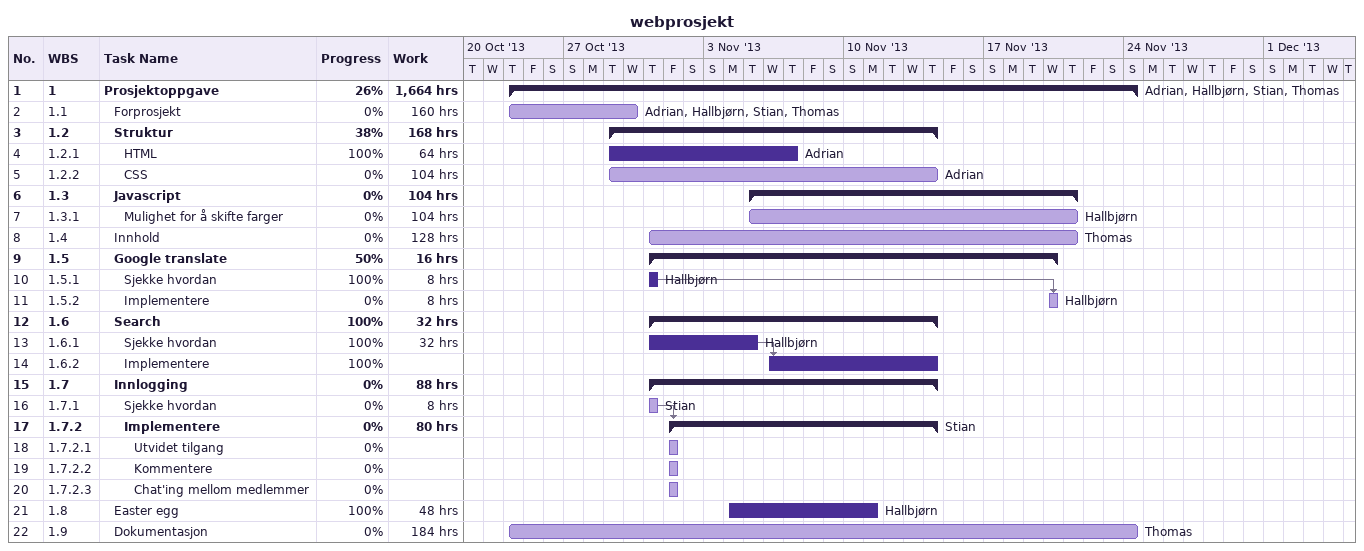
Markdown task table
webprosjekt

| ID | WBS | Task | Start | Finish | Predecessors | Resources | % complete | Work (h) |
|---|---|---|---|---|---|---|---|---|
| 1 | 1 | **Prosjektoppgave** | 2013-10-24 | 2013-11-24 |  | Adrian, Hallbjørn, Stian, Thomas | 26 | 1664 |
| 2 | 1.1 | Forprosjekt | 2013-10-24 | 2013-10-30 |  | Adrian, Hallbjørn, Stian, Thomas | 0 | 160 |
| 3 | 1.2 | **Struktur** | 2013-10-29 | 2013-11-14 |  |  | 38 | 168 |
| 4 | 1.2.1 | HTML | 2013-10-29 | 2013-11-07 |  | Adrian | 100 | 64 |
| 5 | 1.2.2 | CSS | 2013-10-29 | 2013-11-14 |  | Adrian | 0 | 104 |
| 6 | 1.3 | **Javascript** | 2013-11-05 | 2013-11-21 |  |  | 0 | 104 |
| 7 | 1.3.1 | Mulighet for å skifte farger | 2013-11-05 | 2013-11-21 |  | Hallbjørn | 0 | 104 |
| 8 | 1.4 | Innhold | 2013-10-31 | 2013-11-21 |  | Thomas | 0 | 128 |
| 9 | 1.5 | **Google translate** | 2013-10-31 | 2013-11-20 |  |  | 50 | 16 |
| 10 | 1.5.1 | Sjekke hvordan | 2013-10-31 | 2013-10-31 |  | Hallbjørn | 100 | 8 |
| 11 | 1.5.2 | Implementere | 2013-11-20 | 2013-11-20 | 10 | Hallbjørn | 0 | 8 |
| 12 | 1.6 | **Search** | 2013-10-31 | 2013-11-14 |  |  | 100 | 32 |
| 13 | 1.6.1 | Sjekke hvordan | 2013-10-31 | 2013-11-05 |  | Hallbjørn | 100 | 32 |
| 14 | 1.6.2 | Implementere | 2013-11-06 | 2013-11-14 | 13 |  | 100 |  |
| 15 | 1.7 | **Innlogging** | 2013-10-31 | 2013-11-14 |  |  | 0 | 88 |
| 16 | 1.7.1 | Sjekke hvordan | 2013-10-31 | 2013-10-31 |  | Stian | 0 | 8 |
| 17 | 1.7.2 | **Implementere** | 2013-11-01 | 2013-11-14 | 16 | Stian | 0 | 80 |
| 18 | 1.7.2.1 | Utvidet tilgang | 2013-11-01 | 2013-11-01 |  |  | 0 |  |
| 19 | 1.7.2.2 | Kommentere | 2013-11-01 | 2013-11-01 |  |  | 0 |  |
| 20 | 1.7.2.3 | Chat'ing mellom medlemmer | 2013-11-01 | 2013-11-01 |  |  | 0 |  |
| 21 | 1.8 | Easter egg | 2013-11-04 | 2013-11-11 |  | Hallbjørn | 100 | 48 |
| 22 | 1.9 | Dokumentasjon | 2013-10-24 | 2013-11-24 |  | Thomas | 0 | 184 |
